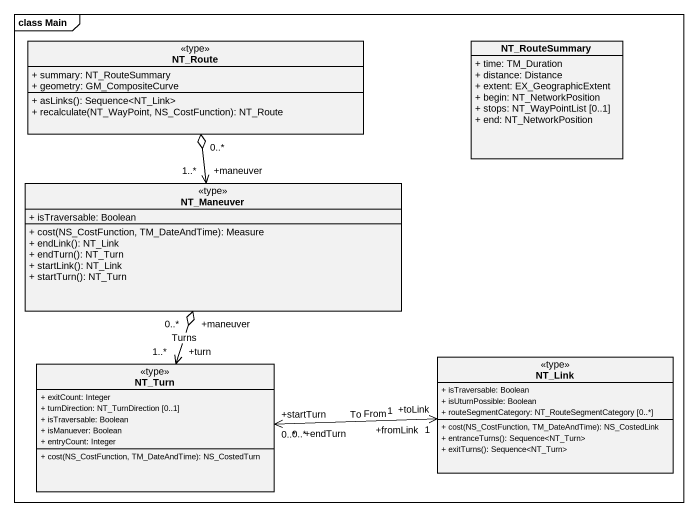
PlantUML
@startuml
mainframe class Main
hide circle
hide empty members
skinparam classAttributeIconSize 0
class NT_Route <<type>> {
  + summary: NT_RouteSummary
  + geometry: GM_CompositeCurve
  + asLinks(): Sequence<NT_Link>
  + recalculate(NT_WayPoint, NS_CostFunction): NT_Route
}
class NT_RouteSummary {
  + time: TM_Duration
  + distance: Distance
  + extent: EX_GeographicExtent
  + begin: NT_NetworkPosition
  + stops: NT_WayPointList [0..1]
  + end: NT_NetworkPosition
}
class NT_Maneuver <<type>> {
  + isTraversable: Boolean
  + cost(NS_CostFunction, TM_DateAndTime): Measure
  + endLink(): NT_Link
  + endTurn(): NT_Turn
  + startLink(): NT_Link
  + startTurn(): NT_Turn
}
class NT_Turn <<type>> {
  + exitCount: Integer
  + turnDirection: NT_TurnDirection [0..1]
  + isTraversable: Boolean
  + isManuever: Boolean
  + entryCount: Integer
  + cost(NS_CostFunction, TM_DateAndTime): NS_CostedTurn
}
class NT_Link <<type>> {
  + isTraversable: Boolean
  + isUturnPossible: Boolean
  + routeSegmentCategory: NT_RouteSegmentCategory [0..*]
  + cost(NS_CostFunction, TM_DateAndTime): NS_CostedLink
  + entranceTurns(): Sequence<NT_Turn>
  + exitTurns(): Sequence<NT_Turn>
}
NT_Maneuver "+maneuver\n1..*" <-up-o "0..*" NT_Route
NT_Turn "+turn\n1..*" <-up-o "+maneuver\n0..*" NT_Maneuver : Turns
NT_Turn "+startTurn\n0..*" <-right-> "+toLink\n1" NT_Link : To
NT_Turn "+endTurn\n0..*" <-right-> "+fromLink\n1" NT_Link : From
@enduml
